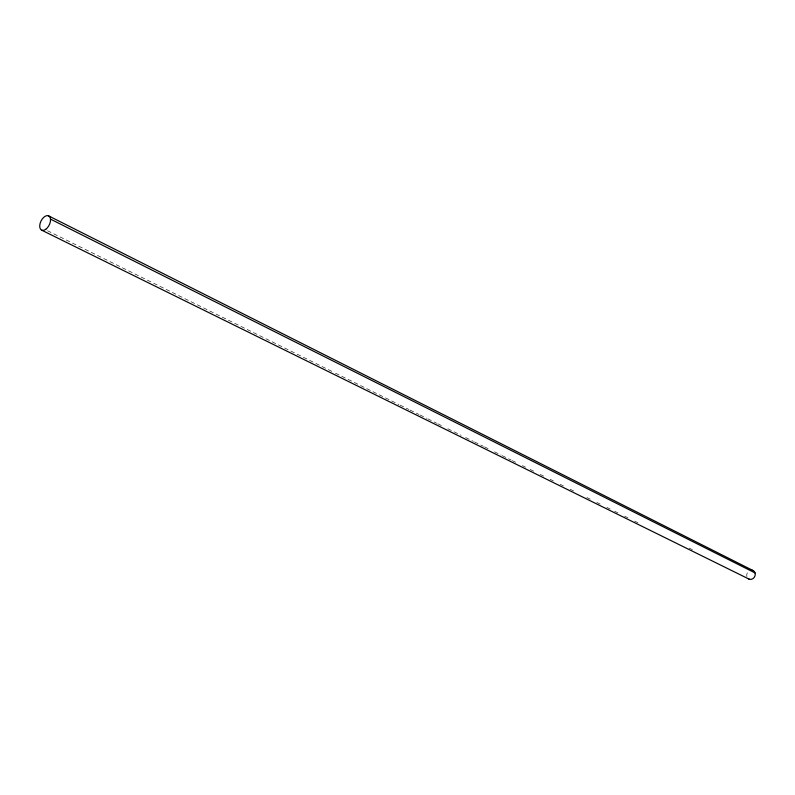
<?xml version="1.0" encoding="UTF-8"?>
<svg xmlns="http://www.w3.org/2000/svg" width="795" height="795" viewBox="0 0 795 795"><rect width="100%" height="100%" fill="white"/><g stroke="black" fill="none" stroke-linecap="round" stroke-linejoin="round"><path stroke-width="0.6" stroke-dasharray="3.98 2.98" d="M47.531 230.729L334.417 372.626M335.53 373.183L398.911 404.536M400.014 405.082L408.918 409.485M410.031 410.031L418.925 414.434M420.038 414.98L426.706 418.279M427.819 418.826L436.713 423.228M437.826 423.785L443.381 426.527M447.833 428.734L461.18 435.332M465.622 437.528L473.403 441.384M474.516 441.931L483.41 446.333M484.523 446.879L488.975 449.076M494.53 451.828L501.208 455.128M502.321 455.684L511.215 460.076M512.328 460.633L515.657 462.283M522.335 465.582L525.664 467.231M530.116 469.428L535.671 472.18M540.123 474.377L545.688 477.129M550.13 479.325L553.469 480.975M560.137 484.284L563.476 485.934M570.144 489.233L575.709 491.976M586.829 497.481L590.158 499.131M596.836 502.43L600.165 504.08M606.843 507.379L610.172 509.029M614.624 511.225L617.963 512.874M624.631 516.184L627.971 517.833M634.639 521.132L637.978 522.782M689.126 548.083L692.455 549.733M746.942 576.673A4.73 4.134 -63.5 0 1 748.681 571.217"/><path stroke-width="1.19" d="M41.757 230.212L749.049 579.108M50.502 219.112L755.051 572.907M48.465 215.803L752.925 570.482M750.768 570.234A4.73 4.134 -63.5 0 1 755.011 575.868A4.73 4.134 -63.5 0 1 748.135 578.531M45.772 229.298A7.95 4.571 -63.5 0 0 49.459 216.478A7.95 4.571 -63.5 0 0 40.148 223.246A7.95 4.571 -63.5 0 0 45.772 229.298"/></g></svg>
